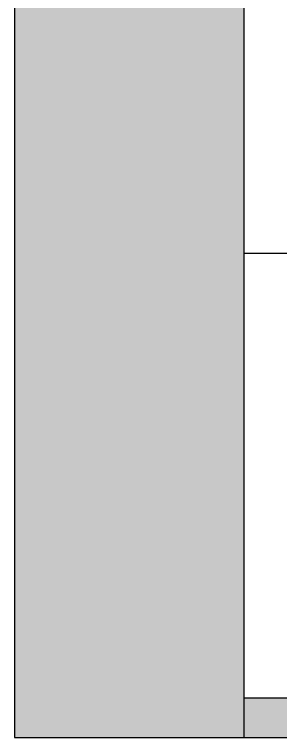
# Model space of a CAD drawing. Header units: millimetres. Extents: x 116290 to 180258, y 22146 to 121276.
# Drawn here: x 116290 to 120616, y 22146 to 33898 of the extents above; entities that cross this region are included whole.
import ezdxf

# ---------------------------------------------------------------- set-up
doc = ezdxf.new("R2010")
doc.units = ezdxf.units.MM
doc.layers.add('www.cad-blocks.net', color=7, linetype='Continuous')

# ---------------------------------------------------------------- blocks, each defined once
blk = doc.blocks.new('FORMAT')
at = {"true_color": 0x444444}
blk.add_hatch(color=250, dxfattribs=at).paths.add_polyline_path([(116290, 22146), (120019, 22146), (120019, 59973), (116290, 59973)])
at = {"true_color": 0x546d8e}
h = blk.add_hatch(color=155, dxfattribs=at)
h.set_gradient(color1=(68, 68, 68), color2=(84, 109, 142), tint=1)
h.paths.add_polyline_path([(120019, 22792), (120019, 22146), (180258, 22146), (180258, 22792)])
at = {"color": 250, "true_color": 0x444444}
for p, q in [((116290, 59973), (116290, 22146)), ((120019, 59973), (120019, 22146)), ((116290, 22146), (120019, 22146))]:
    blk.add_line(p, q, dxfattribs=at)
blk.add_line((120019, 59973), (120019, 22146))
at = {"color": 155, "true_color": 0x546d8e}
for p, q in [((120019, 30019), (180258, 30019)), ((120019, 22792), (180258, 22792)), ((120019, 22146), (180258, 22146))]:
    blk.add_line(p, q, dxfattribs=at)

msp = doc.modelspace()

# ---------------------------------------------------------------- block references
at = {"layer": 'www.cad-blocks.net'}
msp.add_blockref('FORMAT', (0, 0), dxfattribs=at)

doc.saveas('drawing.dxf')
